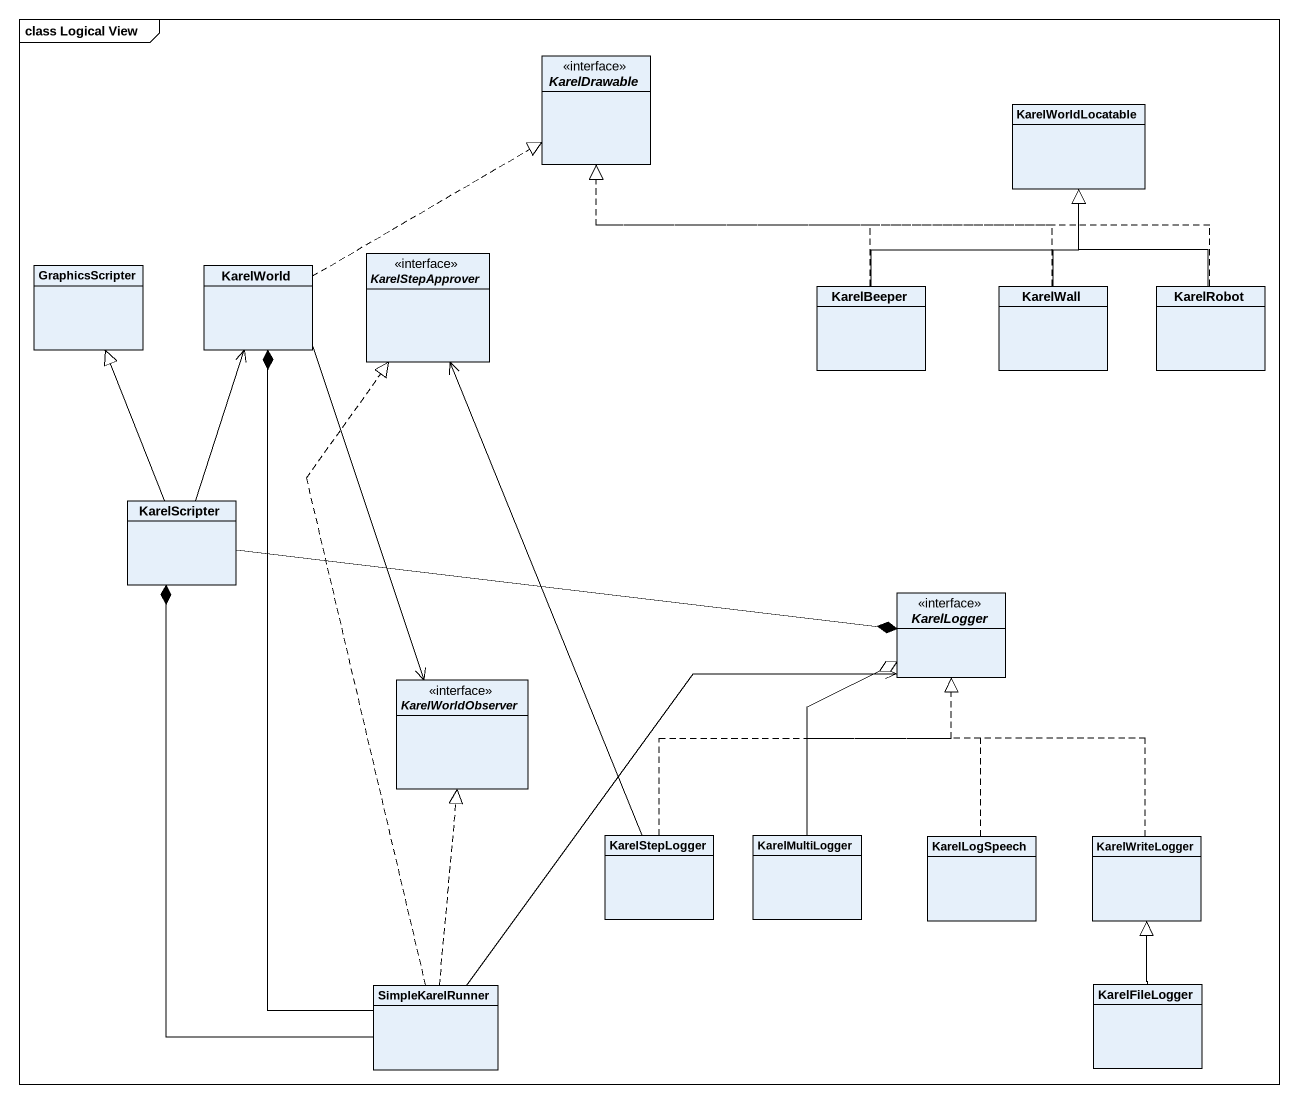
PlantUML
@startuml
mainframe class Logical View
hide circle
hide empty members
interface KarelDrawable <<interface>>
class KarelWorldLocatable
class GraphicsScripter
class KarelWorld
interface KarelStepApprover <<interface>>
class KarelBeeper
class KarelWall
class KarelRobot
class KarelScripter
abstract class KarelLogger <<interface>>
interface KarelWorldObserver <<interface>>
class KarelStepLogger
class KarelMultiLogger
class KarelLogSpeech
class KarelWriteLogger
class SimpleKarelRunner
class KarelFileLogger
KarelWorld .right.|> KarelDrawable
KarelWorld --> KarelWorldObserver
KarelBeeper .up.|> KarelDrawable
KarelBeeper -up-|> KarelWorldLocatable
KarelWall .left.|> KarelDrawable
KarelWall -up-|> KarelWorldLocatable
KarelRobot .left.|> KarelDrawable
KarelRobot -up-|> KarelWorldLocatable
KarelScripter -up-|> GraphicsScripter
KarelScripter -up-> KarelWorld
KarelScripter -right-* KarelLogger
KarelStepLogger -up-> KarelStepApprover
KarelStepLogger .up.|> KarelLogger
KarelMultiLogger -up-o KarelLogger
KarelMultiLogger .up.|> KarelLogger
KarelLogSpeech .up.|> KarelLogger
KarelWriteLogger .up.|> KarelLogger
SimpleKarelRunner -up-* KarelWorld
SimpleKarelRunner .up.|> KarelStepApprover
SimpleKarelRunner -up-* KarelScripter
SimpleKarelRunner -up-> KarelLogger
SimpleKarelRunner .up.|> KarelWorldObserver
KarelFileLogger -up-|> KarelWriteLogger
@enduml
